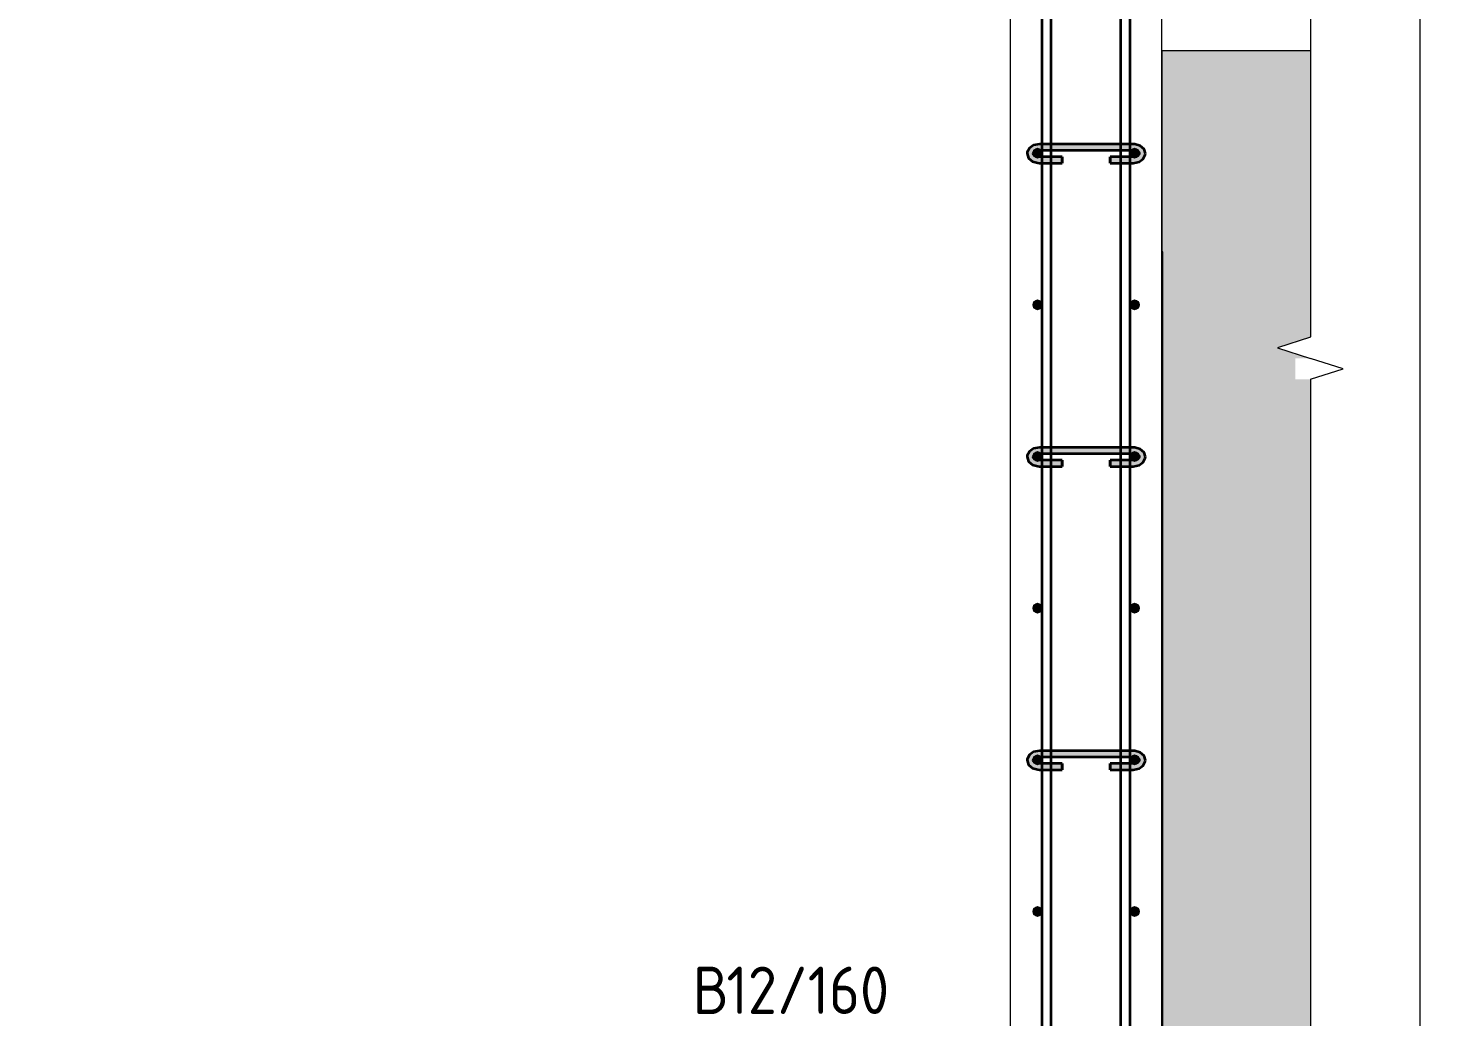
# Model space of a CAD drawing. Header units: millimetres. Extents: x 66339 to 175313, y -6307 to 14735.
# Drawn here: x 165502 to 167375, y -2439 to -1136 of the extents above; entities that cross this region are included whole.
import ezdxf

# ---------------------------------------------------------------- set-up
doc = ezdxf.new("R2010")
doc.units = ezdxf.units.MM
for name, color, linetype, lineweight in [('AA_Dim', 7, 'Continuous', 9), ('AA_Dim-25', 7, 'Continuous', 9), ('AA_Linii', 7, 'Continuous', 9), ('AA_Oformlenie', 7, 'Continuous', 9), ('AA_Vinoska', 7, 'Continuous', 9), ('AF_Stena_Гидроизоляция', 253, 'Continuous', 18), ('AF_Stena_Опалубка', 253, 'Continuous', 18), ('KR_Armatura', 7, 'Continuous', 20), ('KR_Armatura_Tonkie', 7, 'Continuous', 20)]:
    doc.layers.add(name, color=color, linetype=linetype, lineweight=lineweight)
doc.styles.add('ISOCPEUR_11', font='isocpeur.ttf', dxfattribs={"width": 0.9, "height": 62.5})
doc.dimstyles.new('00_Точн_3_знака__прозр__5', dxfattribs={"dimscale": 304.8, "dimtxt": 62.248823, "dimasz": 0.139436, "dimexe": 0.123031, "dimexo": 0.082021, "dimgap": 0.008202, "dimtad": 1, "dimdec": 3, "dimrnd": 0.001, "dimdsep": 46, "dimtxsty": 'ISOCPEUR_11', "dimblk1": 'OBLIQUE', "dimblk2": 'OBLIQUE', "dimsah": 1, "dimcen": 0.09, "dimdle": 0.123031, "dimazin": 0, "dimtfac": 1, "dimtdec": 4, "dimtix": 1, "dimtmove": 0, "dimatfit": 3, "dimfxl": 1, "dimtvp": 1, "dimtolj": 1, "dimtzin": 0, "dimlwd": 18, "dimlwe": 18, "dimarcsym": 2})

# ---------------------------------------------------------------- blocks, each defined once
blk = doc.blocks.new('261_Шпилька массив _НесАрм_РабПлоск_ - 8 А240-4096969-1-1 Армирование')
at = {"layer": 'KR_Armatura_Tonkie', "lineweight": 35}
for points in [[(-70926.7, -1311.8), (-70926.7, -1305), (-70932.9, -1303.5), (-70934.2, -1302), (-70934.7, -1300.5), (-70933.7, -1297.7), (-70930.7, -1295.6), (-70926.7, -1294.8), (-70926.7, -1288), (-70932.8, -1289), (-70935.6, -1290.3), (-70939.2, -1293.4), (-70941.5, -1296.2), (-70942.7, -1300.5), (-70941.5, -1304.8), (-70938, -1308.5), (-70932.6, -1311), (-70930.6, -1311.3)], [(-70877.9, -1294.8), (-70802.9, -1294.8), (-70802.9, -1288), (-70926.7, -1288.1), (-70926.7, -1294.8), (-70906.4, -1294.8)], [(-70802.9, -1311.8), (-70796.8, -1310.9), (-70791.6, -1308.5), (-70788.1, -1304.8), (-70786.9, -1300.5), (-70788.1, -1296.2), (-70790.5, -1292.6), (-70795.4, -1289.5), (-70802.9, -1288.1), (-70802.9, -1294.8), (-70798.9, -1295.6), (-70796, -1297.7), (-70795, -1300.7), (-70795.6, -1302.2), (-70797.4, -1303.7), (-70802.9, -1305.1), (-70802.9, -1311)], [(-70807.1, -1296), (-70802.9, -1295.9), (-70802.9, -1294.8), (-70926.7, -1294.8), (-70926.7, -1296), (-70819.1, -1296)], [(-70923.1, -1311.8), (-70896.4, -1311.8), (-70896.4, -1305), (-70926.7, -1305.1), (-70926.7, -1311.8)], [(-70819.1, -1311.8), (-70802.9, -1311.8), (-70802.9, -1305), (-70833.2, -1305.1), (-70833.2, -1311.8), (-70820.9, -1311.8)], [(-70906.4, -1313), (-70896.4, -1312.8), (-70896.4, -1311.8), (-70926.7, -1311.8), (-70926.7, -1313), (-70911.1, -1313)], [(-70807.1, -1313), (-70802.9, -1312.8), (-70802.9, -1311.8), (-70833.2, -1311.8), (-70833.2, -1313), (-70819.1, -1313)], [(-70926.7, -1711.8), (-70926.7, -1705), (-70932.9, -1703.5), (-70934.5, -1701.2), (-70934.7, -1700.5), (-70933.7, -1697.7), (-70930.7, -1695.6), (-70926.7, -1694.8), (-70926.7, -1688), (-70932.8, -1689), (-70935.6, -1690.3), (-70939.2, -1693.4), (-70941.5, -1696.2), (-70942.7, -1700.5), (-70941.5, -1704.8), (-70938, -1708.5), (-70932.6, -1711), (-70930.6, -1711.3)], [(-70877.9, -1694.8), (-70802.9, -1694.8), (-70802.9, -1688), (-70926.7, -1688.1), (-70926.7, -1694.8), (-70906.4, -1694.8)], [(-70807.1, -1696), (-70802.9, -1695.9), (-70802.9, -1694.8), (-70926.7, -1694.8), (-70926.7, -1696), (-70819.1, -1696)], [(-70802.9, -1711.8), (-70796.8, -1710.9), (-70791.6, -1708.5), (-70788.1, -1704.8), (-70786.9, -1700.5), (-70788.1, -1696.2), (-70790.5, -1692.6), (-70795.4, -1689.5), (-70802.9, -1688.1), (-70802.9, -1694.8), (-70798.9, -1695.6), (-70796, -1697.7), (-70795, -1700.7), (-70795.5, -1702.1), (-70797.4, -1703.7), (-70802.9, -1705.1), (-70802.9, -1711)], [(-70926.7, -1711.8), (-70896.4, -1711.8), (-70896.4, -1705), (-70926.7, -1705.1), (-70926.7, -1711)], [(-70906.4, -1713), (-70896.4, -1712.8), (-70896.4, -1711.8), (-70926.7, -1711.8), (-70926.7, -1713), (-70911.1, -1713)], [(-70819.1, -1711.8), (-70802.9, -1711.8), (-70802.9, -1705), (-70833.2, -1705.1), (-70833.2, -1711.8), (-70820.9, -1711.8)], [(-70807.1, -1713), (-70802.9, -1712.8), (-70802.9, -1711.8), (-70833.2, -1711.8), (-70833.2, -1713), (-70819.1, -1713)], [(-70926.7, -2111.8), (-70926.7, -2105), (-70932.9, -2103.5), (-70934.2, -2101.8), (-70934.6, -2100.2), (-70933.7, -2097.7), (-70930.7, -2095.6), (-70926.7, -2094.8), (-70926.7, -2088), (-70932.8, -2089), (-70935.6, -2090.3), (-70939.2, -2093.4), (-70941.5, -2096.2), (-70942.7, -2100.5), (-70941.5, -2104.8), (-70938, -2108.5), (-70932.6, -2111), (-70930.6, -2111.3)], [(-70877.9, -2094.8), (-70802.9, -2094.8), (-70802.9, -2088), (-70926.7, -2088.1), (-70926.7, -2094.8), (-70906.4, -2094.8)], [(-70906.4, -2096), (-70802.9, -2095.9), (-70802.9, -2094.8), (-70926.7, -2094.8), (-70926.7, -2096), (-70911.1, -2096)], [(-70802.9, -2111.8), (-70796.8, -2110.9), (-70791.6, -2108.5), (-70788.1, -2104.8), (-70787, -2100.2), (-70788.1, -2096.2), (-70790.5, -2092.6), (-70795.4, -2089.5), (-70802.9, -2088.1), (-70802.9, -2094.8), (-70798.9, -2095.6), (-70796, -2097.7), (-70795, -2100.7), (-70795.5, -2102.1), (-70797.4, -2103.7), (-70802.9, -2105.1), (-70802.9, -2111)], [(-70926.7, -2111.8), (-70896.4, -2111.8), (-70896.4, -2105), (-70926.7, -2105.1), (-70926.7, -2111)], [(-70906.4, -2113), (-70896.4, -2112.8), (-70896.4, -2111.8), (-70926.7, -2111.8), (-70926.7, -2113), (-70911.1, -2113)], [(-70819.1, -2111.8), (-70802.9, -2111.8), (-70802.9, -2105), (-70833.2, -2105.1), (-70833.2, -2111.8), (-70820.9, -2111.8)], [(-70807.1, -2113), (-70802.9, -2112.8), (-70802.9, -2111.8), (-70833.2, -2111.8), (-70833.2, -2113), (-70819.1, -2113)]]:
    blk.add_hatch(color=256, dxfattribs=at).paths.add_polyline_path(points)
h = blk.add_hatch(color=256, dxfattribs=at)
h.paths.add_polyline_path([(-70926.7, -1313), (-70926.7, -1311.8), (-70932.9, -1310.9), (-70938, -1308.5), (-70938.7, -1308.1), (-70934.2, -1311.3), (-70932.8, -1312), (-70930.2, -1312.4)])
h.paths.add_polyline_path([(-70934.2, -1299), (-70932.9, -1297.4), (-70926.7, -1295.9), (-70926.7, -1294.8), (-70930.7, -1295.6), (-70933.7, -1297.7), (-70933.9, -1298.3)])
h = blk.add_hatch(color=256, dxfattribs=at)
h.paths.add_polyline_path([(-70802.9, -1313), (-70795.4, -1311.5), (-70790.5, -1308.4), (-70788.1, -1304.8), (-70791.6, -1308.5), (-70797, -1311), (-70802.9, -1311.8), (-70802.9, -1312.8)])
h.paths.add_polyline_path([(-70795.7, -1298.6), (-70796, -1297.7), (-70799.5, -1295.5), (-70802.9, -1294.8), (-70802.9, -1296), (-70802.3, -1296.1), (-70796, -1298.5)])
h = blk.add_hatch(color=256, dxfattribs=at)
h.paths.add_polyline_path([(-70926.7, -1713), (-70926.7, -1711.8), (-70932.9, -1710.9), (-70938, -1708.5), (-70938.7, -1708.1), (-70934.2, -1711.3), (-70932.8, -1712), (-70930.2, -1712.4)])
h.paths.add_polyline_path([(-70934.2, -1699), (-70932.9, -1697.4), (-70926.7, -1695.9), (-70926.7, -1694.8), (-70930.7, -1695.6), (-70933.7, -1697.7), (-70933.9, -1698.3)])
h = blk.add_hatch(color=256, dxfattribs=at)
h.paths.add_polyline_path([(-70802.9, -1713), (-70795.4, -1711.5), (-70790.5, -1708.4), (-70788.1, -1704.8), (-70791.6, -1708.5), (-70797, -1711), (-70802.9, -1711.8), (-70802.9, -1712.8)])
h.paths.add_polyline_path([(-70795.7, -1698.6), (-70796, -1697.7), (-70799.5, -1695.5), (-70802.9, -1694.8), (-70802.9, -1696), (-70802.3, -1696.1), (-70796, -1698.5)])
h = blk.add_hatch(color=256, dxfattribs=at)
h.paths.add_polyline_path([(-70926.7, -2113), (-70926.7, -2111.8), (-70932.9, -2110.9), (-70938, -2108.5), (-70938.7, -2108.1), (-70934.2, -2111.3), (-70932.8, -2112), (-70930.2, -2112.4)])
h.paths.add_polyline_path([(-70934.2, -2099), (-70932.9, -2097.4), (-70926.7, -2095.9), (-70926.7, -2094.8), (-70930.7, -2095.6), (-70933.7, -2097.7), (-70933.9, -2098.3)])
h = blk.add_hatch(color=256, dxfattribs=at)
h.paths.add_polyline_path([(-70802.9, -2113), (-70795.4, -2111.5), (-70790.5, -2108.4), (-70788.1, -2104.8), (-70791.6, -2108.5), (-70797, -2111), (-70802.9, -2111.8), (-70802.9, -2112.8)])
h.paths.add_polyline_path([(-70795.7, -2098.6), (-70796, -2097.7), (-70799.5, -2095.5), (-70802.9, -2094.8), (-70802.9, -2096), (-70802.3, -2096.1), (-70796, -2098.5)])
for p, q in [((-70923.1, -1288), (-70926.7, -1288)), ((-70911.1, -1288), (-70923.1, -1288)), ((-70819.1, -1288), (-70911.1, -1288)), ((-70807.1, -1288), (-70819.1, -1288)), ((-70802.9, -1288), (-70807.1, -1288)), ((-70926.7, -1296), (-70923.1, -1296)), ((-70923.1, -1305), (-70926.7, -1305)), ((-70923.1, -1296), (-70911.1, -1296)), ((-70911.1, -1305), (-70923.1, -1305)), ((-70911.1, -1296), (-70819.1, -1296)), ((-70896.4, -1305), (-70911.1, -1305)), ((-70896.4, -1305), (-70896.4, -1311.8)), ((-70896.4, -1306.2), (-70896.4, -1305.1)), ((-70896.4, -1312.8), (-70896.4, -1306.2)), ((-70819.1, -1305), (-70833.2, -1305)), ((-70833.2, -1311.8), (-70833.2, -1305)), ((-70833.2, -1305.1), (-70833.2, -1306.2)), ((-70833.2, -1306.2), (-70833.2, -1312.8)), ((-70819.1, -1296), (-70807.1, -1296)), ((-70807.1, -1305), (-70819.1, -1305)), ((-70807.1, -1296), (-70802.9, -1296)), ((-70802.9, -1305), (-70807.1, -1305)), ((-70926.7, -1313), (-70923.1, -1313)), ((-70923.1, -1313), (-70911.1, -1313)), ((-70911.1, -1313), (-70896.4, -1313)), ((-70896.4, -1311.8), (-70896.4, -1313)), ((-70833.2, -1313), (-70833.2, -1311.8)), ((-70833.2, -1313), (-70819.1, -1313)), ((-70819.1, -1313), (-70807.1, -1313)), ((-70807.1, -1313), (-70802.9, -1313)), ((-70923.1, -1688), (-70926.7, -1688)), ((-70926.7, -1696), (-70923.1, -1696)), ((-70911.1, -1688), (-70923.1, -1688)), ((-70923.1, -1696), (-70911.1, -1696)), ((-70819.1, -1688), (-70911.1, -1688)), ((-70911.1, -1696), (-70819.1, -1696)), ((-70807.1, -1688), (-70819.1, -1688)), ((-70819.1, -1696), (-70807.1, -1696)), ((-70802.9, -1688), (-70807.1, -1688)), ((-70807.1, -1696), (-70802.9, -1696)), ((-70923.1, -1705), (-70926.7, -1705)), ((-70926.7, -1713), (-70923.1, -1713)), ((-70911.1, -1705), (-70923.1, -1705)), ((-70923.1, -1713), (-70911.1, -1713)), ((-70896.4, -1705), (-70911.1, -1705)), ((-70911.1, -1713), (-70896.4, -1713)), ((-70896.4, -1705), (-70896.4, -1711.8)), ((-70896.4, -1706.2), (-70896.4, -1705.1)), ((-70896.4, -1712.8), (-70896.4, -1706.2)), ((-70896.4, -1711.8), (-70896.4, -1713)), ((-70819.1, -1705), (-70833.2, -1705)), ((-70833.2, -1711.8), (-70833.2, -1705)), ((-70833.2, -1705.1), (-70833.2, -1706.2)), ((-70833.2, -1706.2), (-70833.2, -1712.8)), ((-70833.2, -1713), (-70833.2, -1711.8)), ((-70833.2, -1713), (-70819.1, -1713)), ((-70807.1, -1705), (-70819.1, -1705)), ((-70819.1, -1713), (-70807.1, -1713)), ((-70802.9, -1705), (-70807.1, -1705)), ((-70807.1, -1713), (-70802.9, -1713)), ((-70923.1, -2088), (-70926.7, -2088)), ((-70926.7, -2096), (-70923.1, -2096)), ((-70911.1, -2088), (-70923.1, -2088)), ((-70923.1, -2096), (-70911.1, -2096)), ((-70819.1, -2088), (-70911.1, -2088)), ((-70911.1, -2096), (-70819.1, -2096)), ((-70807.1, -2088), (-70819.1, -2088)), ((-70819.1, -2096), (-70807.1, -2096)), ((-70802.9, -2088), (-70807.1, -2088)), ((-70807.1, -2096), (-70802.9, -2096)), ((-70923.1, -2105), (-70926.7, -2105)), ((-70926.7, -2113), (-70923.1, -2113)), ((-70911.1, -2105), (-70923.1, -2105)), ((-70923.1, -2113), (-70911.1, -2113)), ((-70896.4, -2105), (-70911.1, -2105)), ((-70911.1, -2113), (-70896.4, -2113)), ((-70896.4, -2105), (-70896.4, -2111.8)), ((-70896.4, -2106.2), (-70896.4, -2105.1)), ((-70896.4, -2112.8), (-70896.4, -2106.2)), ((-70896.4, -2111.8), (-70896.4, -2113)), ((-70819.1, -2105), (-70833.2, -2105)), ((-70833.2, -2111.8), (-70833.2, -2105)), ((-70833.2, -2105.1), (-70833.2, -2106.2)), ((-70833.2, -2106.2), (-70833.2, -2112.8)), ((-70833.2, -2113), (-70833.2, -2111.8)), ((-70833.2, -2113), (-70819.1, -2113)), ((-70807.1, -2105), (-70819.1, -2105)), ((-70819.1, -2113), (-70807.1, -2113)), ((-70802.9, -2105), (-70807.1, -2105)), ((-70807.1, -2113), (-70802.9, -2113))]:
    blk.add_line(p, q, dxfattribs=at)
at = {"layer": 'KR_Armatura_Tonkie', "lineweight": 35, "flags": 128}
for points in [[(-70926.7, -1288), (-70934.3, -1289.5), (-70939.9, -1293.4), (-70942.6, -1298.9), (-70942.7, -1300.5)], [(-70786.9, -1300.5), (-70788.7, -1294.6), (-70793.8, -1290.2), (-70801, -1288.1), (-70802.9, -1288)], [(-70942.7, -1300.5), (-70940.9, -1306.4), (-70935.9, -1310.8), (-70928.6, -1312.9), (-70926.7, -1313)], [(-70934.7, -1300.5), (-70933.8, -1298.5), (-70930, -1296.4), (-70926.7, -1296)], [(-70926.7, -1305), (-70931.7, -1303.9), (-70934.4, -1301.7), (-70934.7, -1300.5)], [(-70802.9, -1296), (-70797.9, -1297.1), (-70795.2, -1299.3), (-70794.9, -1300.5)], [(-70802.9, -1313), (-70795.3, -1311.5), (-70789.7, -1307.6), (-70787, -1302.1), (-70786.9, -1300.5)], [(-70794.9, -1300.5), (-70795.9, -1302.5), (-70799.6, -1304.5), (-70802.9, -1305)], [(-70926.7, -1688), (-70934.3, -1689.5), (-70939.9, -1693.4), (-70942.6, -1698.9), (-70942.7, -1700.5)], [(-70942.7, -1700.5), (-70940.9, -1706.4), (-70935.9, -1710.8), (-70928.6, -1712.9), (-70926.7, -1713)], [(-70934.7, -1700.5), (-70933.8, -1698.5), (-70930, -1696.4), (-70926.7, -1696)], [(-70926.7, -1705), (-70931.7, -1703.9), (-70934.4, -1701.7), (-70934.7, -1700.5)], [(-70786.9, -1700.5), (-70788.7, -1694.6), (-70793.8, -1690.2), (-70801, -1688.1), (-70802.9, -1688)], [(-70802.9, -1696), (-70797.9, -1697.1), (-70795.2, -1699.3), (-70794.9, -1700.5)], [(-70802.9, -1713), (-70795.3, -1711.5), (-70789.7, -1707.6), (-70787, -1702.1), (-70786.9, -1700.5)], [(-70794.9, -1700.5), (-70795.9, -1702.5), (-70799.6, -1704.5), (-70802.9, -1705)], [(-70926.7, -2088), (-70934.3, -2089.5), (-70939.9, -2093.4), (-70942.6, -2098.9), (-70942.7, -2100.5)], [(-70934.7, -2100.5), (-70933.8, -2098.5), (-70930, -2096.4), (-70926.7, -2096)], [(-70786.9, -2100.5), (-70788.7, -2094.6), (-70793.8, -2090.2), (-70801, -2088.1), (-70802.9, -2088)], [(-70802.9, -2096), (-70797.9, -2097.1), (-70795.2, -2099.3), (-70794.9, -2100.5)], [(-70942.7, -2100.5), (-70940.9, -2106.4), (-70935.9, -2110.8), (-70928.6, -2112.9), (-70926.7, -2113)], [(-70926.7, -2105), (-70931.7, -2103.9), (-70934.4, -2101.7), (-70934.7, -2100.5)], [(-70802.9, -2113), (-70795.3, -2111.5), (-70789.7, -2107.6), (-70787, -2102.1), (-70786.9, -2100.5)], [(-70794.9, -2100.5), (-70795.9, -2102.5), (-70799.6, -2104.5), (-70802.9, -2105)]]:
    blk.add_lwpolyline(points, dxfattribs=at)
blk = doc.blocks.new('011_Прямоугольник обрыва _ЭлУзла_ - 011_Прямоугольник обрыва _ЭлУзла_-4122385-1-1 Армирование')
at = {"layer": 'AA_Oformlenie'}
for p, q in [((-70569.3, 2049), (-70569.3, -1542.4)), ((-70569.3, -1598.1), (-70569.3, -3394.1))]:
    blk.add_line(p, q, dxfattribs=at)
blk = doc.blocks.new('DIMBLOCK94-1-1 Армирование')
at = {"layer": 'AA_Dim-25', "lineweight": 30}
for p, q in [((167337.1, 2900), (167315.9, 2921.2)), ((167337.1, 2900), (167358.4, 2878.8)), ((167337.1, -2900), (167315.9, -2878.8)), ((167337.1, -2900), (167358.4, -2921.2))]:
    blk.add_line(p, q, dxfattribs=at)
at = {"layer": 'AA_Dim-25', "lineweight": 18}
for p, q in [((166991.6, 2900), (167374.6, 2900)), ((167337.1, 2900), (166991.6, 2900)), ((167337.1, -2900), (167337.1, 2900)), ((166991.6, -2900), (167374.6, -2900)), ((167337.1, -2900), (166991.6, -2900))]:
    blk.add_line(p, q, dxfattribs=at)
at = {"layer": 'AA_Dim-25', "color": 0, "lineweight": 18, "insert": (167253, -217.3), "char_height": 62.5, "width": 521.454, "attachment_point": 1, "rotation": 90, "line_spacing_factor": 1.149209, "style": 'ISOCPEUR_11'}
blk.add_mtext('200х29=5800', dxfattribs=at)
blk = doc.blocks.new('_Oblique')
at = {"color": 0, "linetype": 'ByBlock', "lineweight": -2}
blk.add_line((-0.5, -0.5), (0.5, 0.5), dxfattribs=at)

msp = doc.modelspace()

# ---------------------------------------------------------------- hatches: boundary and pattern name
at = {"layer": 'AA_Oformlenie'}
h = msp.add_hatch(dxfattribs=at)
h.set_pattern_fill('FP_12', color=250, style=0, pattern_type=2)
h.set_pattern_definition([(0, (165100.548, 825), (101.6, 25.4), [8.382, -67.818, 8.382, -67.818, -406.4]), (0, (165100.548, 825), (101.6, 25.4), [-152.4, 8.382, -144.018, 8.382, -67.818, -177.8]), (0, (165100.548, 825), (101.6, 25.4), [-381, 8.382, -42.418, 8.382, -118.618]), (120, (165138.648, 837.7), (-72.79705, 75.28818), [8.382, -67.818, 8.382, -67.818, -406.4]), (120, (165138.648, 837.7), (-72.79705, 75.28818), [-152.4, 8.382, -144.018, 8.382, -67.818, -177.8]), (120, (165138.648, 837.7), (-72.79705, 75.28818), [-381, 8.382, -42.418, 8.382, -118.618]), (240, (165151.348, 888.5), (-28.80295, -100.68818), [8.382, -67.818, 8.382, -67.818, -406.4]), (240, (165151.348, 888.5), (-28.80295, -100.68818), [-152.4, 8.382, -144.018, 8.382, -67.818, -177.8]), (240, (165151.348, 888.5), (-28.80295, -100.68818), [-381, 8.382, -42.418, 8.382, -118.618])])
h.paths.add_polyline_path([(164141.6136, -3394.1315), (164876.8112, -3394.1315), (164876.8112, -3374.0538), (164904.3112, -3374.0538), (164904.3112, -3394.1315), (164918.3883, -3350.8064), (164932.4655, -3394.1315), (166402.2063, -3394.1315), (166402.2063, -3374.0538), (166429.7063, -3374.0538), (166429.7063, -3394.1315), (166443.7835, -3350.8064), (166457.8607, -3394.1315), (167192.4039, -3394.1315), (167192.4039, -1598.0986), (167172.3262, -1598.0986), (167172.3262, -1570.5986), (167192.4039, -1570.5986), (167149.0788, -1556.5214), (167192.4039, -1542.4443), (167192.4039, -1165), (166996.6448, -1165), (166996.6448, -3250), (167096.6448, -3250), (167096.6448, -3350), (164206.6448, -3350), (164206.6448, -3250), (164306.6448, -3250), (164306.6448, -1165), (164141.6136, -1165), (164141.6136, -1542.4443), (164161.24, -1542.4443), (164161.24, -1570.5986), (164141.6136, -1570.5986), (164184.9149, -1584.3486), (164141.6136, -1598.0986), (164141.6136, -3376.0125)])
at = {"layer": 'KR_Armatura'}
h = msp.add_hatch(color=256, dxfattribs=at)
edge = h.paths.add_edge_path()
edge.add_arc((166832.6448, -1300), 6, 0, 360)
for points in [[(166832.6448, -1306), (166837.8409, -1303), (166837.8409, -1297), (166832.6448, -1294), (166827.4486, -1297), (166827.4486, -1303)], [(166960.6448, -1306), (166965.8409, -1303), (166965.8409, -1297), (166960.6448, -1294), (166955.4486, -1297), (166955.4486, -1303)], [(166832.6448, -1506), (166837.8409, -1503), (166837.8409, -1497), (166832.6448, -1494), (166827.4486, -1497), (166827.4486, -1503)], [(166960.6448, -1506), (166965.8409, -1503), (166965.8409, -1497), (166960.6448, -1494), (166955.4486, -1497), (166955.4486, -1503)], [(166832.6448, -1706), (166837.8409, -1703), (166837.8409, -1697), (166832.6448, -1694), (166827.4486, -1697), (166827.4486, -1703)], [(166960.6448, -1706), (166965.8409, -1703), (166965.8409, -1697), (166960.6448, -1694), (166955.4486, -1697), (166955.4486, -1703)], [(166832.6448, -1906), (166837.8409, -1903), (166837.8409, -1897), (166832.6448, -1894), (166827.4486, -1897), (166827.4486, -1903)], [(166960.6448, -1906), (166965.8409, -1903), (166965.8409, -1897), (166960.6448, -1894), (166955.4486, -1897), (166955.4486, -1903)], [(166832.6448, -2106), (166837.8409, -2103), (166837.8409, -2097), (166832.6448, -2094), (166827.4486, -2097), (166827.4486, -2103)], [(166960.6448, -2106), (166965.8409, -2103), (166965.8409, -2097), (166960.6448, -2094), (166955.4486, -2097), (166955.4486, -2103)], [(166832.6448, -2306), (166837.8409, -2303), (166837.8409, -2297), (166832.6448, -2294), (166827.4486, -2297), (166827.4486, -2303)], [(166960.6448, -2306), (166965.8409, -2303), (166965.8409, -2297), (166960.6448, -2294), (166955.4486, -2297), (166955.4486, -2303)]]:
    msp.add_hatch(color=256, dxfattribs=at).paths.add_polyline_path(points)
h = msp.add_hatch(color=256, dxfattribs=at)
edge = h.paths.add_edge_path()
edge.add_arc((166960.6448, -1300), 6, 0, 360)
h = msp.add_hatch(color=256, dxfattribs=at)
edge = h.paths.add_edge_path()
edge.add_arc((166832.6448, -1500), 6, 0, 360)
h = msp.add_hatch(color=256, dxfattribs=at)
edge = h.paths.add_edge_path()
edge.add_arc((166960.6448, -1500), 6, 0, 360)
h = msp.add_hatch(color=256, dxfattribs=at)
edge = h.paths.add_edge_path()
edge.add_arc((166832.6448, -1700), 6, 0, 360)
h = msp.add_hatch(color=256, dxfattribs=at)
edge = h.paths.add_edge_path()
edge.add_arc((166960.6448, -1700), 6, 0, 360)
h = msp.add_hatch(color=256, dxfattribs=at)
edge = h.paths.add_edge_path()
edge.add_arc((166832.6448, -1900), 6, 0, 360)
h = msp.add_hatch(color=256, dxfattribs=at)
edge = h.paths.add_edge_path()
edge.add_arc((166960.6448, -1900), 6, 0, 360)
h = msp.add_hatch(color=256, dxfattribs=at)
edge = h.paths.add_edge_path()
edge.add_arc((166832.6448, -2100), 6, 0, 360)
h = msp.add_hatch(color=256, dxfattribs=at)
edge = h.paths.add_edge_path()
edge.add_arc((166960.6448, -2100), 6, 0, 360)
h = msp.add_hatch(color=256, dxfattribs=at)
edge = h.paths.add_edge_path()
edge.add_arc((166832.6448, -2300), 6, 0, 360)
h = msp.add_hatch(color=256, dxfattribs=at)
edge = h.paths.add_edge_path()
edge.add_arc((166960.6448, -2300), 6, 0, 360)

# ---------------------------------------------------------------- linework, layer by layer
at = {"layer": 'AA_Linii'}
for p, q in [((167192.4039, -1165), (166996.6448, -1165)), ((166996.6448, -1165), (166996.6448, -2942))]:
    msp.add_line(p, q, dxfattribs=at)
at = {"layer": 'AA_Vinoska'}
for p, q in [((167192.4039, -1542.4443), (167149.0788, -1556.5214)), ((167149.0788, -1556.5214), (167192.4039, -1570.5986)), ((167235.7052, -1584.3486), (167192.4039, -1570.5986)), ((167192.4039, -1598.0986), (167235.7052, -1584.3486))]:
    msp.add_line(p, q, dxfattribs=at)
at = {"layer": 'AF_Stena_Гидроизоляция', "lineweight": 20}
for p, q in [((166997.6448, -1430), (166996.6448, -1430)), ((166996.6448, -1430), (166996.6448, -2942)), ((166997.6448, -3250), (166997.6448, -1430))]:
    msp.add_line(p, q, dxfattribs=at)
at = {"layer": 'AF_Stena_Опалубка', "lineweight": 20}
for p, q in [((166796.6448, 3050), (166796.6448, -2950)), ((166996.6448, -2942), (166996.6448, 3042))]:
    msp.add_line(p, q, dxfattribs=at)
at = {"layer": 'KR_Armatura'}
for p, q in [((166832.6448, -1294), (166827.4486, -1297)), ((166827.4486, -1297), (166827.4486, -1303)), ((166827.4486, -1303), (166832.6448, -1306)), ((166837.8409, -1297), (166832.6448, -1294)), ((166832.6448, -1306), (166837.8409, -1303)), ((166837.8409, -1303), (166837.8409, -1297)), ((166960.6448, -1294), (166955.4486, -1297)), ((166955.4486, -1297), (166955.4486, -1303)), ((166955.4486, -1303), (166960.6448, -1306)), ((166965.8409, -1297), (166960.6448, -1294)), ((166960.6448, -1306), (166965.8409, -1303)), ((166965.8409, -1303), (166965.8409, -1297)), ((166832.6448, -1494), (166827.4486, -1497)), ((166827.4486, -1497), (166827.4486, -1503)), ((166837.8409, -1497), (166832.6448, -1494)), ((166837.8409, -1503), (166837.8409, -1497)), ((166960.6448, -1494), (166955.4486, -1497)), ((166955.4486, -1497), (166955.4486, -1503)), ((166965.8409, -1497), (166960.6448, -1494)), ((166965.8409, -1503), (166965.8409, -1497)), ((166827.4486, -1503), (166832.6448, -1506)), ((166832.6448, -1506), (166837.8409, -1503)), ((166955.4486, -1503), (166960.6448, -1506)), ((166960.6448, -1506), (166965.8409, -1503)), ((166832.6448, -1694), (166827.4486, -1697)), ((166827.4486, -1697), (166827.4486, -1703)), ((166827.4486, -1703), (166832.6448, -1706)), ((166837.8409, -1697), (166832.6448, -1694)), ((166832.6448, -1706), (166837.8409, -1703)), ((166837.8409, -1703), (166837.8409, -1697)), ((166960.6448, -1694), (166955.4486, -1697)), ((166955.4486, -1697), (166955.4486, -1703)), ((166955.4486, -1703), (166960.6448, -1706)), ((166965.8409, -1697), (166960.6448, -1694)), ((166960.6448, -1706), (166965.8409, -1703)), ((166965.8409, -1703), (166965.8409, -1697)), ((166832.6448, -1894), (166827.4486, -1897)), ((166827.4486, -1897), (166827.4486, -1903)), ((166827.4486, -1903), (166832.6448, -1906)), ((166837.8409, -1897), (166832.6448, -1894)), ((166832.6448, -1906), (166837.8409, -1903)), ((166837.8409, -1903), (166837.8409, -1897)), ((166960.6448, -1894), (166955.4486, -1897)), ((166955.4486, -1897), (166955.4486, -1903)), ((166955.4486, -1903), (166960.6448, -1906)), ((166965.8409, -1897), (166960.6448, -1894)), ((166960.6448, -1906), (166965.8409, -1903)), ((166965.8409, -1903), (166965.8409, -1897)), ((166832.6448, -2094), (166827.4486, -2097)), ((166827.4486, -2097), (166827.4486, -2103)), ((166837.8409, -2097), (166832.6448, -2094)), ((166837.8409, -2103), (166837.8409, -2097)), ((166960.6448, -2094), (166955.4486, -2097)), ((166955.4486, -2097), (166955.4486, -2103)), ((166965.8409, -2097), (166960.6448, -2094)), ((166965.8409, -2103), (166965.8409, -2097)), ((166827.4486, -2103), (166832.6448, -2106)), ((166832.6448, -2106), (166837.8409, -2103)), ((166955.4486, -2103), (166960.6448, -2106)), ((166960.6448, -2106), (166965.8409, -2103)), ((166832.6448, -2294), (166827.4486, -2297)), ((166827.4486, -2297), (166827.4486, -2303)), ((166827.4486, -2303), (166832.6448, -2306)), ((166837.8409, -2297), (166832.6448, -2294)), ((166832.6448, -2306), (166837.8409, -2303)), ((166837.8409, -2303), (166837.8409, -2297)), ((166960.6448, -2294), (166955.4486, -2297)), ((166955.4486, -2297), (166955.4486, -2303)), ((166955.4486, -2303), (166960.6448, -2306)), ((166965.8409, -2297), (166960.6448, -2294)), ((166960.6448, -2306), (166965.8409, -2303)), ((166965.8409, -2303), (166965.8409, -2297))]:
    msp.add_line(p, q, dxfattribs=at)
for centre in [(166832.6448, -1300), (166960.6448, -1300), (166832.6448, -1500), (166960.6448, -1500), (166832.6448, -1700), (166960.6448, -1700), (166832.6448, -1900), (166960.6448, -1900), (166832.6448, -2100), (166960.6448, -2100), (166832.6448, -2300), (166960.6448, -2300)]:
    msp.add_circle(centre, 6, dxfattribs=at)
at = {"layer": 'KR_Armatura_Tonkie', "lineweight": 35}
for p, q in [((166838.6448, -2942), (166838.6448, 3042)), ((166850.6448, -2942), (166850.6448, 3042)), ((166942.6448, -2942), (166942.6448, 3042)), ((166954.6448, -2942), (166954.6448, 3042))]:
    msp.add_line(p, q, dxfattribs=at)

# ---------------------------------------------------------------- block references
at = {"layer": 'AA_Oformlenie'}
msp.add_blockref('011_Прямоугольник обрыва _ЭлУзла_ - 011_Прямоугольник обрыва _ЭлУзла_-4122385-1-1 Армирование', (237761.7064, 0), dxfattribs=at)
at = {"layer": 'KR_Armatura_Tonkie', "lineweight": 35}
msp.add_blockref('261_Шпилька массив _НесАрм_РабПлоск_ - 8 А240-4096969-1-1 Армирование', (237761.7064, 0), dxfattribs=at)

# ---------------------------------------------------------------- texts
at = {"layer": 'AA_Vinoska', "char_height": 62.5, "attachment_point": 1, "style": 'ISOCPEUR_11'}
for s, insert, width in [('\\fISOCPEUR|b0|i0|c204|p34|;\\W.9;В', (166377.8167, -2372.612), 54.113906), ('12/160', (166422.4651, -2372.612), 263.354344)]:
    msp.add_mtext(s, dxfattribs=dict(at, insert=insert, width=width))

# ---------------------------------------------------------------- dimensions: what is measured, and where the dimension line sits
at = {"layer": 'AA_Dim', "lineweight": 18}
dim = msp.add_linear_dim(base=(167337.1172, 2900), p1=(166966.6448, -2900), p2=(166966.6448, 2900), angle=90, dimstyle='00_Точн_3_знака__прозр__5', override={"dimpost": '200х29=<>', "dimfxl": 5800}, dxfattribs=at)
dim.commit()
dim.dimension.update_dxf_attribs({"geometry": 'DIMBLOCK94-1-1 Армирование', "text_midpoint": (167303.3672, 0)})

doc.saveas('drawing.dxf')
